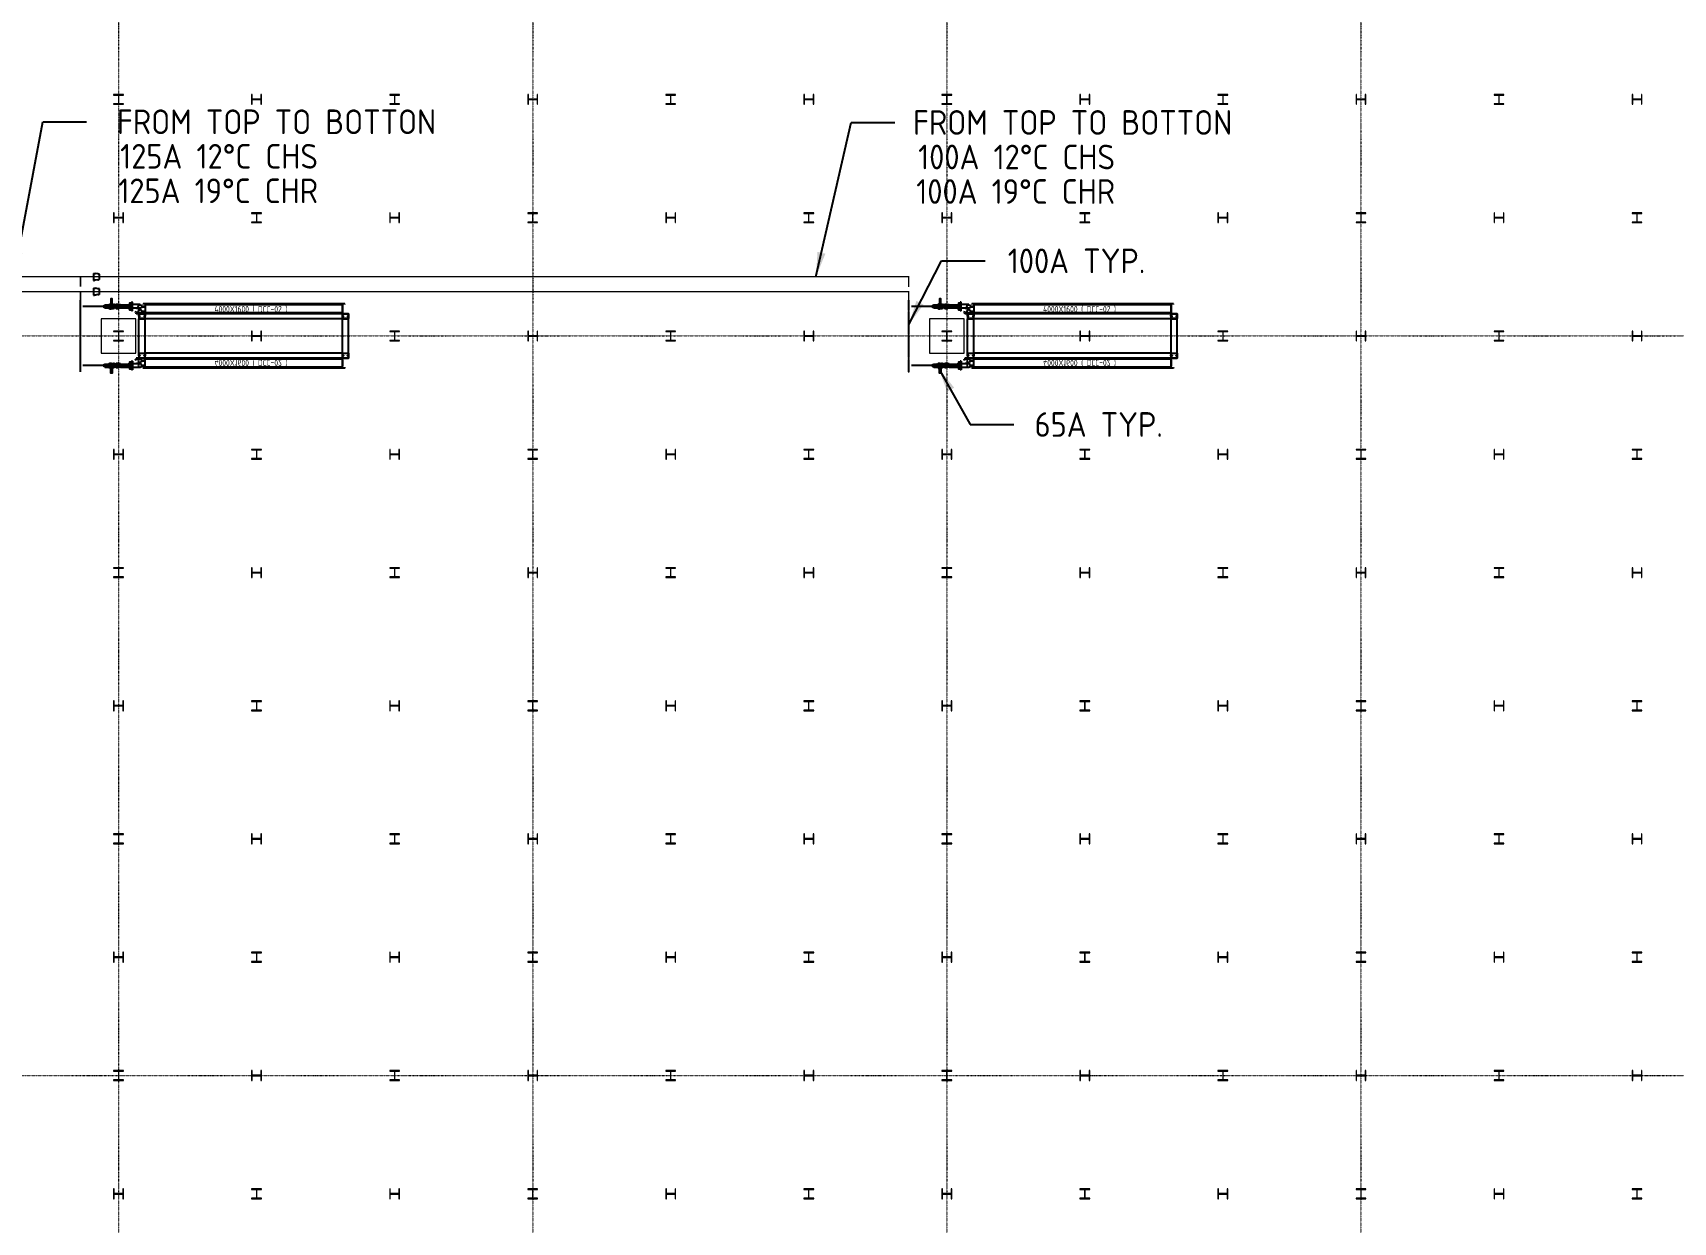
# Model space of a CAD drawing. Extents: x -32000 to 363140, y -29000 to 144266.
# Drawn here: x 66661 to 99933, y 42024 to 66150 of the extents above; entities that cross this region are included whole.
import ezdxf
from ezdxf.enums import TextEntityAlignment as Align

# ---------------------------------------------------------------- set-up
doc = ezdxf.new("R2010")
doc.units = 0
doc.header["$LTSCALE"] = 10
doc.linetypes.add('H12PL25$0$JJP_三點線', pattern=[0.9, 0.3, -0.15, 0, -0.15, 0, -0.15, 0, -0.15])
doc.linetypes.add('XFM1P20-200k$0$CENTER', pattern=[2, 1.25, -0.25, 0.25, -0.25])
for name, color, linetype in [('H12PL25$0$S-COL', 252, 'Continuous'), ('H12PL25$0$S-GRID', 252, 'Continuous'), ('XFM1P20-200k$0$$0$M-PIPE-TEXT', 3, 'Continuous'), ('XFM1P20-200k$0$$0$M-PIPE-TEXT-ARROR', 91, 'Continuous'), ('XFM1P20-200k$0$M-PIPE-CHWR20', 110, 'Continuous'), ('XFM1P20-200k$0$M-PIPE-CHWR20_CL', 111, 'XFM1P20-200k$0$CENTER'), ('XFM1P20-200k$0$M-PIPE-CHWS12', 130, 'Continuous'), ('XFM1Q20-200k$0$12P7-M-SUP-DCC-L1', 7, 'Continuous'), ('XFM1Q20-200k$0$C-CDCC', 22, 'Continuous')]:
    doc.layers.add(name, color=color, linetype=linetype)
doc.styles.add('XFM1P20-200k$0$$0$aa-txt', font='isocp.shx', dxfattribs={"bigfont": 'chineset.shx'})
doc.styles.add('XFM1Q20-200k$0$aa-txt', font='isocp.shx', dxfattribs={"bigfont": 'chineset.shx'})
doc.dimstyles.new('XFM1P20-200k$0$$0$adim-200', dxfattribs={"dimscale": 200, "dimtxt": 0.3, "dimasz": 2.5, "dimexe": 0.1, "dimexo": 0.5, "dimgap": 0.15, "dimtad": 0, "dimdec": 4, "dimzin": 3, "dimdsep": 46, "dimtxsty": 'XFM1P20-200k$0$$0$aa-txt', "dimcen": 2.5, "dimclrd": 256, "dimclre": 256, "dimclrt": 256, "dimadec": 0, "dimazin": 0, "dimtfac": 1, "dimtdec": 4, "dimtmove": 0, "dimatfit": 3, "dimfxl": 1, "dimtolj": 1, "dimtzin": 0, "dimarcsym": 0})

# ---------------------------------------------------------------- blocks, each defined once
blk = doc.blocks.new('H12PL25')
at = {"layer": 'H12PL25$0$S-COL', "lineweight": 0, "flags": 128}
for points in [[(68500, 64700), (68500, 64712), (68417, 64712, -0.41421356), (68404, 64725), (68404, 64875, -0.41421356), (68417, 64888), (68500, 64888), (68500, 64900), (68300, 64900), (68300, 64888), (68383, 64888, -0.41421356), (68396, 64875), (68396, 64725, -0.41421356), (68383, 64712), (68300, 64712), (68300, 64700)], [(71300, 64900), (71288, 64900), (71288, 64817, -0.41421356), (71275, 64804), (71125, 64804, -0.41421356), (71112, 64817), (71112, 64900), (71100, 64900), (71100, 64700), (71112, 64700), (71112, 64783, -0.41421356), (71125, 64796), (71275, 64796, -0.41421356), (71288, 64783), (71288, 64700), (71300, 64700)], [(74100, 64700), (74100, 64712), (74017, 64712, -0.41421356), (74004, 64725), (74004, 64875, -0.41421356), (74017, 64888), (74100, 64888), (74100, 64900), (73900, 64900), (73900, 64888), (73983, 64888, -0.41421356), (73996, 64875), (73996, 64725, -0.41421356), (73983, 64712), (73900, 64712), (73900, 64700)], [(76900, 64900), (76888, 64900), (76888, 64817, -0.41421356), (76875, 64804), (76725, 64804, -0.41421356), (76712, 64817), (76712, 64900), (76700, 64900), (76700, 64700), (76712, 64700), (76712, 64783, -0.41421356), (76725, 64796), (76875, 64796, -0.41421356), (76888, 64783), (76888, 64700), (76900, 64700)], [(79700, 64700), (79700, 64712), (79617, 64712, -0.41421356), (79604, 64725), (79604, 64875, -0.41421356), (79617, 64888), (79700, 64888), (79700, 64900), (79500, 64900), (79500, 64888), (79583, 64888, -0.41421356), (79596, 64875), (79596, 64725, -0.41421356), (79583, 64712), (79500, 64712), (79500, 64700)], [(82500, 64900), (82488, 64900), (82488, 64817, -0.41421356), (82475, 64804), (82325, 64804, -0.41421356), (82312, 64817), (82312, 64900), (82300, 64900), (82300, 64700), (82312, 64700), (82312, 64783, -0.41421356), (82325, 64796), (82475, 64796, -0.41421356), (82488, 64783), (82488, 64700), (82500, 64700)], [(85300, 64700), (85300, 64712), (85217, 64712, -0.41421356), (85204, 64725), (85204, 64875, -0.41421356), (85217, 64888), (85300, 64888), (85300, 64900), (85100, 64900), (85100, 64888), (85183, 64888, -0.41421356), (85196, 64875), (85196, 64725, -0.41421356), (85183, 64712), (85100, 64712), (85100, 64700)], [(88100, 64900), (88088, 64900), (88088, 64817, -0.41421356), (88075, 64804), (87925, 64804, -0.41421356), (87912, 64817), (87912, 64900), (87900, 64900), (87900, 64700), (87912, 64700), (87912, 64783, -0.41421356), (87925, 64796), (88075, 64796, -0.41421356), (88088, 64783), (88088, 64700), (88100, 64700)], [(90900, 64700), (90900, 64712), (90817, 64712, -0.41421356), (90804, 64725), (90804, 64875, -0.41421356), (90817, 64888), (90900, 64888), (90900, 64900), (90700, 64900), (90700, 64888), (90783, 64888, -0.41421356), (90796, 64875), (90796, 64725, -0.41421356), (90783, 64712), (90700, 64712), (90700, 64700)], [(93700, 64900), (93688, 64900), (93688, 64817, -0.41421356), (93675, 64804), (93525, 64804, -0.41421356), (93512, 64817), (93512, 64900), (93500, 64900), (93500, 64700), (93512, 64700), (93512, 64783, -0.41421356), (93525, 64796), (93675, 64796, -0.41421356), (93688, 64783), (93688, 64700), (93700, 64700)], [(96500, 64700), (96500, 64712), (96417, 64712, -0.41421356), (96404, 64725), (96404, 64875, -0.41421356), (96417, 64888), (96500, 64888), (96500, 64900), (96300, 64900), (96300, 64888), (96383, 64888, -0.41421356), (96396, 64875), (96396, 64725, -0.41421356), (96383, 64712), (96300, 64712), (96300, 64700)], [(99300, 64900), (99288, 64900), (99288, 64817, -0.41421356), (99275, 64804), (99125, 64804, -0.41421356), (99112, 64817), (99112, 64900), (99100, 64900), (99100, 64700), (99112, 64700), (99112, 64783, -0.41421356), (99125, 64796), (99275, 64796, -0.41421356), (99288, 64783), (99288, 64700), (99300, 64700)], [(68500, 62500), (68488, 62500), (68488, 62417, -0.41421356), (68475, 62404), (68325, 62404, -0.41421356), (68312, 62417), (68312, 62500), (68300, 62500), (68300, 62300), (68312, 62300), (68312, 62383, -0.41421356), (68325, 62396), (68475, 62396, -0.41421356), (68488, 62383), (68488, 62300), (68500, 62300)], [(71300, 62300), (71300, 62312), (71217, 62312, -0.41421356), (71204, 62325), (71204, 62475, -0.41421356), (71217, 62488), (71300, 62488), (71300, 62500), (71100, 62500), (71100, 62488), (71183, 62488, -0.41421356), (71196, 62475), (71196, 62325, -0.41421356), (71183, 62312), (71100, 62312), (71100, 62300)], [(74100, 62500), (74088, 62500), (74088, 62417, -0.41421356), (74075, 62404), (73925, 62404, -0.41421356), (73912, 62417), (73912, 62500), (73900, 62500), (73900, 62300), (73912, 62300), (73912, 62383, -0.41421356), (73925, 62396), (74075, 62396, -0.41421356), (74088, 62383), (74088, 62300), (74100, 62300)], [(76900, 62300), (76900, 62312), (76817, 62312, -0.41421356), (76804, 62325), (76804, 62475, -0.41421356), (76817, 62488), (76900, 62488), (76900, 62500), (76700, 62500), (76700, 62488), (76783, 62488, -0.41421356), (76796, 62475), (76796, 62325, -0.41421356), (76783, 62312), (76700, 62312), (76700, 62300)], [(79700, 62500), (79688, 62500), (79688, 62417, -0.41421356), (79675, 62404), (79525, 62404, -0.41421356), (79512, 62417), (79512, 62500), (79500, 62500), (79500, 62300), (79512, 62300), (79512, 62383, -0.41421356), (79525, 62396), (79675, 62396, -0.41421356), (79688, 62383), (79688, 62300), (79700, 62300)], [(82500, 62300), (82500, 62312), (82417, 62312, -0.41421356), (82404, 62325), (82404, 62475, -0.41421356), (82417, 62488), (82500, 62488), (82500, 62500), (82300, 62500), (82300, 62488), (82383, 62488, -0.41421356), (82396, 62475), (82396, 62325, -0.41421356), (82383, 62312), (82300, 62312), (82300, 62300)], [(85300, 62500), (85288, 62500), (85288, 62417, -0.41421356), (85275, 62404), (85125, 62404, -0.41421356), (85112, 62417), (85112, 62500), (85100, 62500), (85100, 62300), (85112, 62300), (85112, 62383, -0.41421356), (85125, 62396), (85275, 62396, -0.41421356), (85288, 62383), (85288, 62300), (85300, 62300)], [(88100, 62300), (88100, 62312), (88017, 62312, -0.41421356), (88004, 62325), (88004, 62475, -0.41421356), (88017, 62488), (88100, 62488), (88100, 62500), (87900, 62500), (87900, 62488), (87983, 62488, -0.41421356), (87996, 62475), (87996, 62325, -0.41421356), (87983, 62312), (87900, 62312), (87900, 62300)], [(90900, 62500), (90888, 62500), (90888, 62417, -0.41421356), (90875, 62404), (90725, 62404, -0.41421356), (90712, 62417), (90712, 62500), (90700, 62500), (90700, 62300), (90712, 62300), (90712, 62383, -0.41421356), (90725, 62396), (90875, 62396, -0.41421356), (90888, 62383), (90888, 62300), (90900, 62300)], [(93700, 62300), (93700, 62312), (93617, 62312, -0.41421356), (93604, 62325), (93604, 62475, -0.41421356), (93617, 62488), (93700, 62488), (93700, 62500), (93500, 62500), (93500, 62488), (93583, 62488, -0.41421356), (93596, 62475), (93596, 62325, -0.41421356), (93583, 62312), (93500, 62312), (93500, 62300)], [(96500, 62500), (96488, 62500), (96488, 62417, -0.41421356), (96475, 62404), (96325, 62404, -0.41421356), (96312, 62417), (96312, 62500), (96300, 62500), (96300, 62300), (96312, 62300), (96312, 62383, -0.41421356), (96325, 62396), (96475, 62396, -0.41421356), (96488, 62383), (96488, 62300), (96500, 62300)], [(99300, 62300), (99300, 62312), (99217, 62312, -0.41421356), (99204, 62325), (99204, 62475, -0.41421356), (99217, 62488), (99300, 62488), (99300, 62500), (99100, 62500), (99100, 62488), (99183, 62488, -0.41421356), (99196, 62475), (99196, 62325, -0.41421356), (99183, 62312), (99100, 62312), (99100, 62300)], [(68500, 59900), (68500, 59912), (68417, 59912, -0.41421356), (68404, 59925), (68404, 60075, -0.41421356), (68417, 60088), (68500, 60088), (68500, 60100), (68300, 60100), (68300, 60088), (68383, 60088, -0.41421356), (68396, 60075), (68396, 59925, -0.41421356), (68383, 59912), (68300, 59912), (68300, 59900)], [(71300, 60100), (71288, 60100), (71288, 60017, -0.41421356), (71275, 60004), (71125, 60004, -0.41421356), (71112, 60017), (71112, 60100), (71100, 60100), (71100, 59900), (71112, 59900), (71112, 59983, -0.41421356), (71125, 59996), (71275, 59996, -0.41421356), (71288, 59983), (71288, 59900), (71300, 59900)], [(74100, 59900), (74100, 59912), (74017, 59912, -0.41421356), (74004, 59925), (74004, 60075, -0.41421356), (74017, 60088), (74100, 60088), (74100, 60100), (73900, 60100), (73900, 60088), (73983, 60088, -0.41421356), (73996, 60075), (73996, 59925, -0.41421356), (73983, 59912), (73900, 59912), (73900, 59900)], [(76900, 60100), (76888, 60100), (76888, 60017, -0.41421356), (76875, 60004), (76725, 60004, -0.41421356), (76712, 60017), (76712, 60100), (76700, 60100), (76700, 59900), (76712, 59900), (76712, 59983, -0.41421356), (76725, 59996), (76875, 59996, -0.41421356), (76888, 59983), (76888, 59900), (76900, 59900)], [(79700, 59900), (79700, 59912), (79617, 59912, -0.41421356), (79604, 59925), (79604, 60075, -0.41421356), (79617, 60088), (79700, 60088), (79700, 60100), (79500, 60100), (79500, 60088), (79583, 60088, -0.41421356), (79596, 60075), (79596, 59925, -0.41421356), (79583, 59912), (79500, 59912), (79500, 59900)], [(82500, 60100), (82488, 60100), (82488, 60017, -0.41421356), (82475, 60004), (82325, 60004, -0.41421356), (82312, 60017), (82312, 60100), (82300, 60100), (82300, 59900), (82312, 59900), (82312, 59983, -0.41421356), (82325, 59996), (82475, 59996, -0.41421356), (82488, 59983), (82488, 59900), (82500, 59900)], [(85300, 59900), (85300, 59912), (85217, 59912, -0.41421356), (85204, 59925), (85204, 60075, -0.41421356), (85217, 60088), (85300, 60088), (85300, 60100), (85100, 60100), (85100, 60088), (85183, 60088, -0.41421356), (85196, 60075), (85196, 59925, -0.41421356), (85183, 59912), (85100, 59912), (85100, 59900)], [(88100, 60100), (88088, 60100), (88088, 60017, -0.41421356), (88075, 60004), (87925, 60004, -0.41421356), (87912, 60017), (87912, 60100), (87900, 60100), (87900, 59900), (87912, 59900), (87912, 59983, -0.41421356), (87925, 59996), (88075, 59996, -0.41421356), (88088, 59983), (88088, 59900), (88100, 59900)], [(90900, 59900), (90900, 59912), (90817, 59912, -0.41421356), (90804, 59925), (90804, 60075, -0.41421356), (90817, 60088), (90900, 60088), (90900, 60100), (90700, 60100), (90700, 60088), (90783, 60088, -0.41421356), (90796, 60075), (90796, 59925, -0.41421356), (90783, 59912), (90700, 59912), (90700, 59900)], [(93700, 60100), (93688, 60100), (93688, 60017, -0.41421356), (93675, 60004), (93525, 60004, -0.41421356), (93512, 60017), (93512, 60100), (93500, 60100), (93500, 59900), (93512, 59900), (93512, 59983, -0.41421356), (93525, 59996), (93675, 59996, -0.41421356), (93688, 59983), (93688, 59900), (93700, 59900)], [(96500, 59900), (96500, 59912), (96417, 59912, -0.41421356), (96404, 59925), (96404, 60075, -0.41421356), (96417, 60088), (96500, 60088), (96500, 60100), (96300, 60100), (96300, 60088), (96383, 60088, -0.41421356), (96396, 60075), (96396, 59925, -0.41421356), (96383, 59912), (96300, 59912), (96300, 59900)], [(99300, 60100), (99288, 60100), (99288, 60017, -0.41421356), (99275, 60004), (99125, 60004, -0.41421356), (99112, 60017), (99112, 60100), (99100, 60100), (99100, 59900), (99112, 59900), (99112, 59983, -0.41421356), (99125, 59996), (99275, 59996, -0.41421356), (99288, 59983), (99288, 59900), (99300, 59900)], [(68500, 57700), (68488, 57700), (68488, 57617, -0.41421356), (68475, 57604), (68325, 57604, -0.41421356), (68312, 57617), (68312, 57700), (68300, 57700), (68300, 57500), (68312, 57500), (68312, 57583, -0.41421356), (68325, 57596), (68475, 57596, -0.41421356), (68488, 57583), (68488, 57500), (68500, 57500)], [(71300, 57500), (71300, 57512), (71217, 57512, -0.41421356), (71204, 57525), (71204, 57675, -0.41421356), (71217, 57688), (71300, 57688), (71300, 57700), (71100, 57700), (71100, 57688), (71183, 57688, -0.41421356), (71196, 57675), (71196, 57525, -0.41421356), (71183, 57512), (71100, 57512), (71100, 57500)], [(74100, 57700), (74088, 57700), (74088, 57617, -0.41421356), (74075, 57604), (73925, 57604, -0.41421356), (73912, 57617), (73912, 57700), (73900, 57700), (73900, 57500), (73912, 57500), (73912, 57583, -0.41421356), (73925, 57596), (74075, 57596, -0.41421356), (74088, 57583), (74088, 57500), (74100, 57500)], [(76900, 57500), (76900, 57512), (76817, 57512, -0.41421356), (76804, 57525), (76804, 57675, -0.41421356), (76817, 57688), (76900, 57688), (76900, 57700), (76700, 57700), (76700, 57688), (76783, 57688, -0.41421356), (76796, 57675), (76796, 57525, -0.41421356), (76783, 57512), (76700, 57512), (76700, 57500)], [(79700, 57700), (79688, 57700), (79688, 57617, -0.41421356), (79675, 57604), (79525, 57604, -0.41421356), (79512, 57617), (79512, 57700), (79500, 57700), (79500, 57500), (79512, 57500), (79512, 57583, -0.41421356), (79525, 57596), (79675, 57596, -0.41421356), (79688, 57583), (79688, 57500), (79700, 57500)], [(82500, 57500), (82500, 57512), (82417, 57512, -0.41421356), (82404, 57525), (82404, 57675, -0.41421356), (82417, 57688), (82500, 57688), (82500, 57700), (82300, 57700), (82300, 57688), (82383, 57688, -0.41421356), (82396, 57675), (82396, 57525, -0.41421356), (82383, 57512), (82300, 57512), (82300, 57500)], [(85300, 57700), (85288, 57700), (85288, 57617, -0.41421356), (85275, 57604), (85125, 57604, -0.41421356), (85112, 57617), (85112, 57700), (85100, 57700), (85100, 57500), (85112, 57500), (85112, 57583, -0.41421356), (85125, 57596), (85275, 57596, -0.41421356), (85288, 57583), (85288, 57500), (85300, 57500)], [(88100, 57500), (88100, 57512), (88017, 57512, -0.41421356), (88004, 57525), (88004, 57675, -0.41421356), (88017, 57688), (88100, 57688), (88100, 57700), (87900, 57700), (87900, 57688), (87983, 57688, -0.41421356), (87996, 57675), (87996, 57525, -0.41421356), (87983, 57512), (87900, 57512), (87900, 57500)], [(90900, 57700), (90888, 57700), (90888, 57617, -0.41421356), (90875, 57604), (90725, 57604, -0.41421356), (90712, 57617), (90712, 57700), (90700, 57700), (90700, 57500), (90712, 57500), (90712, 57583, -0.41421356), (90725, 57596), (90875, 57596, -0.41421356), (90888, 57583), (90888, 57500), (90900, 57500)], [(93700, 57500), (93700, 57512), (93617, 57512, -0.41421356), (93604, 57525), (93604, 57675, -0.41421356), (93617, 57688), (93700, 57688), (93700, 57700), (93500, 57700), (93500, 57688), (93583, 57688, -0.41421356), (93596, 57675), (93596, 57525, -0.41421356), (93583, 57512), (93500, 57512), (93500, 57500)], [(96500, 57700), (96488, 57700), (96488, 57617, -0.41421356), (96475, 57604), (96325, 57604, -0.41421356), (96312, 57617), (96312, 57700), (96300, 57700), (96300, 57500), (96312, 57500), (96312, 57583, -0.41421356), (96325, 57596), (96475, 57596, -0.41421356), (96488, 57583), (96488, 57500), (96500, 57500)], [(99300, 57500), (99300, 57512), (99217, 57512, -0.41421356), (99204, 57525), (99204, 57675, -0.41421356), (99217, 57688), (99300, 57688), (99300, 57700), (99100, 57700), (99100, 57688), (99183, 57688, -0.41421356), (99196, 57675), (99196, 57525, -0.41421356), (99183, 57512), (99100, 57512), (99100, 57500)], [(68500, 55100), (68500, 55112), (68417, 55112, -0.41421356), (68404, 55125), (68404, 55275, -0.41421356), (68417, 55288), (68500, 55288), (68500, 55300), (68300, 55300), (68300, 55288), (68383, 55288, -0.41421356), (68396, 55275), (68396, 55125, -0.41421356), (68383, 55112), (68300, 55112), (68300, 55100)], [(71300, 55300), (71288, 55300), (71288, 55217, -0.41421356), (71275, 55204), (71125, 55204, -0.41421356), (71112, 55217), (71112, 55300), (71100, 55300), (71100, 55100), (71112, 55100), (71112, 55183, -0.41421356), (71125, 55196), (71275, 55196, -0.41421356), (71288, 55183), (71288, 55100), (71300, 55100)], [(74100, 55100), (74100, 55112), (74017, 55112, -0.41421356), (74004, 55125), (74004, 55275, -0.41421356), (74017, 55288), (74100, 55288), (74100, 55300), (73900, 55300), (73900, 55288), (73983, 55288, -0.41421356), (73996, 55275), (73996, 55125, -0.41421356), (73983, 55112), (73900, 55112), (73900, 55100)], [(76900, 55300), (76888, 55300), (76888, 55217, -0.41421356), (76875, 55204), (76725, 55204, -0.41421356), (76712, 55217), (76712, 55300), (76700, 55300), (76700, 55100), (76712, 55100), (76712, 55183, -0.41421356), (76725, 55196), (76875, 55196, -0.41421356), (76888, 55183), (76888, 55100), (76900, 55100)], [(79700, 55100), (79700, 55112), (79617, 55112, -0.41421356), (79604, 55125), (79604, 55275, -0.41421356), (79617, 55288), (79700, 55288), (79700, 55300), (79500, 55300), (79500, 55288), (79583, 55288, -0.41421356), (79596, 55275), (79596, 55125, -0.41421356), (79583, 55112), (79500, 55112), (79500, 55100)], [(82500, 55300), (82488, 55300), (82488, 55217, -0.41421356), (82475, 55204), (82325, 55204, -0.41421356), (82312, 55217), (82312, 55300), (82300, 55300), (82300, 55100), (82312, 55100), (82312, 55183, -0.41421356), (82325, 55196), (82475, 55196, -0.41421356), (82488, 55183), (82488, 55100), (82500, 55100)], [(85300, 55100), (85300, 55112), (85217, 55112, -0.41421356), (85204, 55125), (85204, 55275, -0.41421356), (85217, 55288), (85300, 55288), (85300, 55300), (85100, 55300), (85100, 55288), (85183, 55288, -0.41421356), (85196, 55275), (85196, 55125, -0.41421356), (85183, 55112), (85100, 55112), (85100, 55100)], [(88100, 55300), (88088, 55300), (88088, 55217, -0.41421356), (88075, 55204), (87925, 55204, -0.41421356), (87912, 55217), (87912, 55300), (87900, 55300), (87900, 55100), (87912, 55100), (87912, 55183, -0.41421356), (87925, 55196), (88075, 55196, -0.41421356), (88088, 55183), (88088, 55100), (88100, 55100)], [(90900, 55100), (90900, 55112), (90817, 55112, -0.41421356), (90804, 55125), (90804, 55275, -0.41421356), (90817, 55288), (90900, 55288), (90900, 55300), (90700, 55300), (90700, 55288), (90783, 55288, -0.41421356), (90796, 55275), (90796, 55125, -0.41421356), (90783, 55112), (90700, 55112), (90700, 55100)], [(93700, 55300), (93688, 55300), (93688, 55217, -0.41421356), (93675, 55204), (93525, 55204, -0.41421356), (93512, 55217), (93512, 55300), (93500, 55300), (93500, 55100), (93512, 55100), (93512, 55183, -0.41421356), (93525, 55196), (93675, 55196, -0.41421356), (93688, 55183), (93688, 55100), (93700, 55100)], [(96500, 55100), (96500, 55112), (96417, 55112, -0.41421356), (96404, 55125), (96404, 55275, -0.41421356), (96417, 55288), (96500, 55288), (96500, 55300), (96300, 55300), (96300, 55288), (96383, 55288, -0.41421356), (96396, 55275), (96396, 55125, -0.41421356), (96383, 55112), (96300, 55112), (96300, 55100)], [(99300, 55300), (99288, 55300), (99288, 55217, -0.41421356), (99275, 55204), (99125, 55204, -0.41421356), (99112, 55217), (99112, 55300), (99100, 55300), (99100, 55100), (99112, 55100), (99112, 55183, -0.41421356), (99125, 55196), (99275, 55196, -0.41421356), (99288, 55183), (99288, 55100), (99300, 55100)], [(68500, 52600), (68488, 52600), (68488, 52517, -0.41421356), (68475, 52504), (68325, 52504, -0.41421356), (68312, 52517), (68312, 52600), (68300, 52600), (68300, 52400), (68312, 52400), (68312, 52483, -0.41421356), (68325, 52496), (68475, 52496, -0.41421356), (68488, 52483), (68488, 52400), (68500, 52400)], [(71300, 52400), (71300, 52412), (71217, 52412, -0.41421356), (71204, 52425), (71204, 52575, -0.41421356), (71217, 52588), (71300, 52588), (71300, 52600), (71100, 52600), (71100, 52588), (71183, 52588, -0.41421356), (71196, 52575), (71196, 52425, -0.41421356), (71183, 52412), (71100, 52412), (71100, 52400)], [(74100, 52600), (74088, 52600), (74088, 52517, -0.41421356), (74075, 52504), (73925, 52504, -0.41421356), (73912, 52517), (73912, 52600), (73900, 52600), (73900, 52400), (73912, 52400), (73912, 52483, -0.41421356), (73925, 52496), (74075, 52496, -0.41421356), (74088, 52483), (74088, 52400), (74100, 52400)], [(76900, 52400), (76900, 52412), (76817, 52412, -0.41421356), (76804, 52425), (76804, 52575, -0.41421356), (76817, 52588), (76900, 52588), (76900, 52600), (76700, 52600), (76700, 52588), (76783, 52588, -0.41421356), (76796, 52575), (76796, 52425, -0.41421356), (76783, 52412), (76700, 52412), (76700, 52400)], [(79700, 52600), (79688, 52600), (79688, 52517, -0.41421356), (79675, 52504), (79525, 52504, -0.41421356), (79512, 52517), (79512, 52600), (79500, 52600), (79500, 52400), (79512, 52400), (79512, 52483, -0.41421356), (79525, 52496), (79675, 52496, -0.41421356), (79688, 52483), (79688, 52400), (79700, 52400)], [(82500, 52400), (82500, 52412), (82417, 52412, -0.41421356), (82404, 52425), (82404, 52575, -0.41421356), (82417, 52588), (82500, 52588), (82500, 52600), (82300, 52600), (82300, 52588), (82383, 52588, -0.41421356), (82396, 52575), (82396, 52425, -0.41421356), (82383, 52412), (82300, 52412), (82300, 52400)], [(85300, 52600), (85288, 52600), (85288, 52517, -0.41421356), (85275, 52504), (85125, 52504, -0.41421356), (85112, 52517), (85112, 52600), (85100, 52600), (85100, 52400), (85112, 52400), (85112, 52483, -0.41421356), (85125, 52496), (85275, 52496, -0.41421356), (85288, 52483), (85288, 52400), (85300, 52400)], [(88100, 52400), (88100, 52412), (88017, 52412, -0.41421356), (88004, 52425), (88004, 52575, -0.41421356), (88017, 52588), (88100, 52588), (88100, 52600), (87900, 52600), (87900, 52588), (87983, 52588, -0.41421356), (87996, 52575), (87996, 52425, -0.41421356), (87983, 52412), (87900, 52412), (87900, 52400)], [(90900, 52600), (90888, 52600), (90888, 52517, -0.41421356), (90875, 52504), (90725, 52504, -0.41421356), (90712, 52517), (90712, 52600), (90700, 52600), (90700, 52400), (90712, 52400), (90712, 52483, -0.41421356), (90725, 52496), (90875, 52496, -0.41421356), (90888, 52483), (90888, 52400), (90900, 52400)], [(93700, 52400), (93700, 52412), (93617, 52412, -0.41421356), (93604, 52425), (93604, 52575, -0.41421356), (93617, 52588), (93700, 52588), (93700, 52600), (93500, 52600), (93500, 52588), (93583, 52588, -0.41421356), (93596, 52575), (93596, 52425, -0.41421356), (93583, 52412), (93500, 52412), (93500, 52400)], [(96500, 52600), (96488, 52600), (96488, 52517, -0.41421356), (96475, 52504), (96325, 52504, -0.41421356), (96312, 52517), (96312, 52600), (96300, 52600), (96300, 52400), (96312, 52400), (96312, 52483, -0.41421356), (96325, 52496), (96475, 52496, -0.41421356), (96488, 52483), (96488, 52400), (96500, 52400)], [(99300, 52400), (99300, 52412), (99217, 52412, -0.41421356), (99204, 52425), (99204, 52575, -0.41421356), (99217, 52588), (99300, 52588), (99300, 52600), (99100, 52600), (99100, 52588), (99183, 52588, -0.41421356), (99196, 52575), (99196, 52425, -0.41421356), (99183, 52412), (99100, 52412), (99100, 52400)], [(68500, 49700), (68500, 49712), (68417, 49712, -0.41421356), (68404, 49725), (68404, 49875, -0.41421356), (68417, 49888), (68500, 49888), (68500, 49900), (68300, 49900), (68300, 49888), (68383, 49888, -0.41421356), (68396, 49875), (68396, 49725, -0.41421356), (68383, 49712), (68300, 49712), (68300, 49700)], [(71300, 49900), (71288, 49900), (71288, 49817, -0.41421356), (71275, 49804), (71125, 49804, -0.41421356), (71112, 49817), (71112, 49900), (71100, 49900), (71100, 49700), (71112, 49700), (71112, 49783, -0.41421356), (71125, 49796), (71275, 49796, -0.41421356), (71288, 49783), (71288, 49700), (71300, 49700)], [(74100, 49700), (74100, 49712), (74017, 49712, -0.41421356), (74004, 49725), (74004, 49875, -0.41421356), (74017, 49888), (74100, 49888), (74100, 49900), (73900, 49900), (73900, 49888), (73983, 49888, -0.41421356), (73996, 49875), (73996, 49725, -0.41421356), (73983, 49712), (73900, 49712), (73900, 49700)], [(76900, 49900), (76888, 49900), (76888, 49817, -0.41421356), (76875, 49804), (76725, 49804, -0.41421356), (76712, 49817), (76712, 49900), (76700, 49900), (76700, 49700), (76712, 49700), (76712, 49783, -0.41421356), (76725, 49796), (76875, 49796, -0.41421356), (76888, 49783), (76888, 49700), (76900, 49700)], [(79700, 49700), (79700, 49712), (79617, 49712, -0.41421356), (79604, 49725), (79604, 49875, -0.41421356), (79617, 49888), (79700, 49888), (79700, 49900), (79500, 49900), (79500, 49888), (79583, 49888, -0.41421356), (79596, 49875), (79596, 49725, -0.41421356), (79583, 49712), (79500, 49712), (79500, 49700)], [(82500, 49900), (82488, 49900), (82488, 49817, -0.41421356), (82475, 49804), (82325, 49804, -0.41421356), (82312, 49817), (82312, 49900), (82300, 49900), (82300, 49700), (82312, 49700), (82312, 49783, -0.41421356), (82325, 49796), (82475, 49796, -0.41421356), (82488, 49783), (82488, 49700), (82500, 49700)], [(85300, 49700), (85300, 49712), (85217, 49712, -0.41421356), (85204, 49725), (85204, 49875, -0.41421356), (85217, 49888), (85300, 49888), (85300, 49900), (85100, 49900), (85100, 49888), (85183, 49888, -0.41421356), (85196, 49875), (85196, 49725, -0.41421356), (85183, 49712), (85100, 49712), (85100, 49700)], [(88100, 49900), (88088, 49900), (88088, 49817, -0.41421356), (88075, 49804), (87925, 49804, -0.41421356), (87912, 49817), (87912, 49900), (87900, 49900), (87900, 49700), (87912, 49700), (87912, 49783, -0.41421356), (87925, 49796), (88075, 49796, -0.41421356), (88088, 49783), (88088, 49700), (88100, 49700)], [(90900, 49700), (90900, 49712), (90817, 49712, -0.41421356), (90804, 49725), (90804, 49875, -0.41421356), (90817, 49888), (90900, 49888), (90900, 49900), (90700, 49900), (90700, 49888), (90783, 49888, -0.41421356), (90796, 49875), (90796, 49725, -0.41421356), (90783, 49712), (90700, 49712), (90700, 49700)], [(93700, 49900), (93688, 49900), (93688, 49817, -0.41421356), (93675, 49804), (93525, 49804, -0.41421356), (93512, 49817), (93512, 49900), (93500, 49900), (93500, 49700), (93512, 49700), (93512, 49783, -0.41421356), (93525, 49796), (93675, 49796, -0.41421356), (93688, 49783), (93688, 49700), (93700, 49700)], [(96500, 49700), (96500, 49712), (96417, 49712, -0.41421356), (96404, 49725), (96404, 49875, -0.41421356), (96417, 49888), (96500, 49888), (96500, 49900), (96300, 49900), (96300, 49888), (96383, 49888, -0.41421356), (96396, 49875), (96396, 49725, -0.41421356), (96383, 49712), (96300, 49712), (96300, 49700)], [(99300, 49900), (99288, 49900), (99288, 49817, -0.41421356), (99275, 49804), (99125, 49804, -0.41421356), (99112, 49817), (99112, 49900), (99100, 49900), (99100, 49700), (99112, 49700), (99112, 49783, -0.41421356), (99125, 49796), (99275, 49796, -0.41421356), (99288, 49783), (99288, 49700), (99300, 49700)], [(68500, 47500), (68488, 47500), (68488, 47417, -0.41421356), (68475, 47404), (68325, 47404, -0.41421356), (68312, 47417), (68312, 47500), (68300, 47500), (68300, 47300), (68312, 47300), (68312, 47383, -0.41421356), (68325, 47396), (68475, 47396, -0.41421356), (68488, 47383), (68488, 47300), (68500, 47300)], [(71300, 47300), (71300, 47312), (71217, 47312, -0.41421356), (71204, 47325), (71204, 47475, -0.41421356), (71217, 47488), (71300, 47488), (71300, 47500), (71100, 47500), (71100, 47488), (71183, 47488, -0.41421356), (71196, 47475), (71196, 47325, -0.41421356), (71183, 47312), (71100, 47312), (71100, 47300)], [(74100, 47500), (74088, 47500), (74088, 47417, -0.41421356), (74075, 47404), (73925, 47404, -0.41421356), (73912, 47417), (73912, 47500), (73900, 47500), (73900, 47300), (73912, 47300), (73912, 47383, -0.41421356), (73925, 47396), (74075, 47396, -0.41421356), (74088, 47383), (74088, 47300), (74100, 47300)], [(76900, 47300), (76900, 47312), (76817, 47312, -0.41421356), (76804, 47325), (76804, 47475, -0.41421356), (76817, 47488), (76900, 47488), (76900, 47500), (76700, 47500), (76700, 47488), (76783, 47488, -0.41421356), (76796, 47475), (76796, 47325, -0.41421356), (76783, 47312), (76700, 47312), (76700, 47300)], [(79700, 47500), (79688, 47500), (79688, 47417, -0.41421356), (79675, 47404), (79525, 47404, -0.41421356), (79512, 47417), (79512, 47500), (79500, 47500), (79500, 47300), (79512, 47300), (79512, 47383, -0.41421356), (79525, 47396), (79675, 47396, -0.41421356), (79688, 47383), (79688, 47300), (79700, 47300)], [(82500, 47300), (82500, 47312), (82417, 47312, -0.41421356), (82404, 47325), (82404, 47475, -0.41421356), (82417, 47488), (82500, 47488), (82500, 47500), (82300, 47500), (82300, 47488), (82383, 47488, -0.41421356), (82396, 47475), (82396, 47325, -0.41421356), (82383, 47312), (82300, 47312), (82300, 47300)], [(85300, 47500), (85288, 47500), (85288, 47417, -0.41421356), (85275, 47404), (85125, 47404, -0.41421356), (85112, 47417), (85112, 47500), (85100, 47500), (85100, 47300), (85112, 47300), (85112, 47383, -0.41421356), (85125, 47396), (85275, 47396, -0.41421356), (85288, 47383), (85288, 47300), (85300, 47300)], [(88100, 47300), (88100, 47312), (88017, 47312, -0.41421356), (88004, 47325), (88004, 47475, -0.41421356), (88017, 47488), (88100, 47488), (88100, 47500), (87900, 47500), (87900, 47488), (87983, 47488, -0.41421356), (87996, 47475), (87996, 47325, -0.41421356), (87983, 47312), (87900, 47312), (87900, 47300)], [(90900, 47500), (90888, 47500), (90888, 47417, -0.41421356), (90875, 47404), (90725, 47404, -0.41421356), (90712, 47417), (90712, 47500), (90700, 47500), (90700, 47300), (90712, 47300), (90712, 47383, -0.41421356), (90725, 47396), (90875, 47396, -0.41421356), (90888, 47383), (90888, 47300), (90900, 47300)], [(93700, 47300), (93700, 47312), (93617, 47312, -0.41421356), (93604, 47325), (93604, 47475, -0.41421356), (93617, 47488), (93700, 47488), (93700, 47500), (93500, 47500), (93500, 47488), (93583, 47488, -0.41421356), (93596, 47475), (93596, 47325, -0.41421356), (93583, 47312), (93500, 47312), (93500, 47300)], [(96500, 47500), (96488, 47500), (96488, 47417, -0.41421356), (96475, 47404), (96325, 47404, -0.41421356), (96312, 47417), (96312, 47500), (96300, 47500), (96300, 47300), (96312, 47300), (96312, 47383, -0.41421356), (96325, 47396), (96475, 47396, -0.41421356), (96488, 47383), (96488, 47300), (96500, 47300)], [(99300, 47300), (99300, 47312), (99217, 47312, -0.41421356), (99204, 47325), (99204, 47475, -0.41421356), (99217, 47488), (99300, 47488), (99300, 47500), (99100, 47500), (99100, 47488), (99183, 47488, -0.41421356), (99196, 47475), (99196, 47325, -0.41421356), (99183, 47312), (99100, 47312), (99100, 47300)], [(68500, 44900), (68500, 44912), (68417, 44912, -0.41421356), (68404, 44925), (68404, 45075, -0.41421356), (68417, 45088), (68500, 45088), (68500, 45100), (68300, 45100), (68300, 45088), (68383, 45088, -0.41421356), (68396, 45075), (68396, 44925, -0.41421356), (68383, 44912), (68300, 44912), (68300, 44900)], [(71300, 45100), (71288, 45100), (71288, 45017, -0.41421356), (71275, 45004), (71125, 45004, -0.41421356), (71112, 45017), (71112, 45100), (71100, 45100), (71100, 44900), (71112, 44900), (71112, 44983, -0.41421356), (71125, 44996), (71275, 44996, -0.41421356), (71288, 44983), (71288, 44900), (71300, 44900)], [(74100, 44900), (74100, 44912), (74017, 44912, -0.41421356), (74004, 44925), (74004, 45075, -0.41421356), (74017, 45088), (74100, 45088), (74100, 45100), (73900, 45100), (73900, 45088), (73983, 45088, -0.41421356), (73996, 45075), (73996, 44925, -0.41421356), (73983, 44912), (73900, 44912), (73900, 44900)], [(76900, 45100), (76888, 45100), (76888, 45017, -0.41421356), (76875, 45004), (76725, 45004, -0.41421356), (76712, 45017), (76712, 45100), (76700, 45100), (76700, 44900), (76712, 44900), (76712, 44983, -0.41421356), (76725, 44996), (76875, 44996, -0.41421356), (76888, 44983), (76888, 44900), (76900, 44900)], [(79700, 44900), (79700, 44912), (79617, 44912, -0.41421356), (79604, 44925), (79604, 45075, -0.41421356), (79617, 45088), (79700, 45088), (79700, 45100), (79500, 45100), (79500, 45088), (79583, 45088, -0.41421356), (79596, 45075), (79596, 44925, -0.41421356), (79583, 44912), (79500, 44912), (79500, 44900)], [(82500, 45100), (82488, 45100), (82488, 45017, -0.41421356), (82475, 45004), (82325, 45004, -0.41421356), (82312, 45017), (82312, 45100), (82300, 45100), (82300, 44900), (82312, 44900), (82312, 44983, -0.41421356), (82325, 44996), (82475, 44996, -0.41421356), (82488, 44983), (82488, 44900), (82500, 44900)], [(85300, 44900), (85300, 44912), (85217, 44912, -0.41421356), (85204, 44925), (85204, 45075, -0.41421356), (85217, 45088), (85300, 45088), (85300, 45100), (85100, 45100), (85100, 45088), (85183, 45088, -0.41421356), (85196, 45075), (85196, 44925, -0.41421356), (85183, 44912), (85100, 44912), (85100, 44900)], [(88100, 45100), (88088, 45100), (88088, 45017, -0.41421356), (88075, 45004), (87925, 45004, -0.41421356), (87912, 45017), (87912, 45100), (87900, 45100), (87900, 44900), (87912, 44900), (87912, 44983, -0.41421356), (87925, 44996), (88075, 44996, -0.41421356), (88088, 44983), (88088, 44900), (88100, 44900)], [(90900, 44900), (90900, 44912), (90817, 44912, -0.41421356), (90804, 44925), (90804, 45075, -0.41421356), (90817, 45088), (90900, 45088), (90900, 45100), (90700, 45100), (90700, 45088), (90783, 45088, -0.41421356), (90796, 45075), (90796, 44925, -0.41421356), (90783, 44912), (90700, 44912), (90700, 44900)], [(93700, 45100), (93688, 45100), (93688, 45017, -0.41421356), (93675, 45004), (93525, 45004, -0.41421356), (93512, 45017), (93512, 45100), (93500, 45100), (93500, 44900), (93512, 44900), (93512, 44983, -0.41421356), (93525, 44996), (93675, 44996, -0.41421356), (93688, 44983), (93688, 44900), (93700, 44900)], [(96500, 44900), (96500, 44912), (96417, 44912, -0.41421356), (96404, 44925), (96404, 45075, -0.41421356), (96417, 45088), (96500, 45088), (96500, 45100), (96300, 45100), (96300, 45088), (96383, 45088, -0.41421356), (96396, 45075), (96396, 44925, -0.41421356), (96383, 44912), (96300, 44912), (96300, 44900)], [(99300, 45100), (99288, 45100), (99288, 45017, -0.41421356), (99275, 45004), (99125, 45004, -0.41421356), (99112, 45017), (99112, 45100), (99100, 45100), (99100, 44900), (99112, 44900), (99112, 44983, -0.41421356), (99125, 44996), (99275, 44996, -0.41421356), (99288, 44983), (99288, 44900), (99300, 44900)], [(68500, 42700), (68488, 42700), (68488, 42617, -0.41421356), (68475, 42604), (68325, 42604, -0.41421356), (68312, 42617), (68312, 42700), (68300, 42700), (68300, 42500), (68312, 42500), (68312, 42583, -0.41421356), (68325, 42596), (68475, 42596, -0.41421356), (68488, 42583), (68488, 42500), (68500, 42500)], [(71300, 42500), (71300, 42512), (71217, 42512, -0.41421356), (71204, 42525), (71204, 42675, -0.41421356), (71217, 42688), (71300, 42688), (71300, 42700), (71100, 42700), (71100, 42688), (71183, 42688, -0.41421356), (71196, 42675), (71196, 42525, -0.41421356), (71183, 42512), (71100, 42512), (71100, 42500)], [(74100, 42700), (74088, 42700), (74088, 42617, -0.41421356), (74075, 42604), (73925, 42604, -0.41421356), (73912, 42617), (73912, 42700), (73900, 42700), (73900, 42500), (73912, 42500), (73912, 42583, -0.41421356), (73925, 42596), (74075, 42596, -0.41421356), (74088, 42583), (74088, 42500), (74100, 42500)], [(76900, 42500), (76900, 42512), (76817, 42512, -0.41421356), (76804, 42525), (76804, 42675, -0.41421356), (76817, 42688), (76900, 42688), (76900, 42700), (76700, 42700), (76700, 42688), (76783, 42688, -0.41421356), (76796, 42675), (76796, 42525, -0.41421356), (76783, 42512), (76700, 42512), (76700, 42500)], [(79700, 42700), (79688, 42700), (79688, 42617, -0.41421356), (79675, 42604), (79525, 42604, -0.41421356), (79512, 42617), (79512, 42700), (79500, 42700), (79500, 42500), (79512, 42500), (79512, 42583, -0.41421356), (79525, 42596), (79675, 42596, -0.41421356), (79688, 42583), (79688, 42500), (79700, 42500)], [(82500, 42500), (82500, 42512), (82417, 42512, -0.41421356), (82404, 42525), (82404, 42675, -0.41421356), (82417, 42688), (82500, 42688), (82500, 42700), (82300, 42700), (82300, 42688), (82383, 42688, -0.41421356), (82396, 42675), (82396, 42525, -0.41421356), (82383, 42512), (82300, 42512), (82300, 42500)], [(85300, 42700), (85288, 42700), (85288, 42617, -0.41421356), (85275, 42604), (85125, 42604, -0.41421356), (85112, 42617), (85112, 42700), (85100, 42700), (85100, 42500), (85112, 42500), (85112, 42583, -0.41421356), (85125, 42596), (85275, 42596, -0.41421356), (85288, 42583), (85288, 42500), (85300, 42500)], [(88100, 42500), (88100, 42512), (88017, 42512, -0.41421356), (88004, 42525), (88004, 42675, -0.41421356), (88017, 42688), (88100, 42688), (88100, 42700), (87900, 42700), (87900, 42688), (87983, 42688, -0.41421356), (87996, 42675), (87996, 42525, -0.41421356), (87983, 42512), (87900, 42512), (87900, 42500)], [(90900, 42700), (90888, 42700), (90888, 42617, -0.41421356), (90875, 42604), (90725, 42604, -0.41421356), (90712, 42617), (90712, 42700), (90700, 42700), (90700, 42500), (90712, 42500), (90712, 42583, -0.41421356), (90725, 42596), (90875, 42596, -0.41421356), (90888, 42583), (90888, 42500), (90900, 42500)], [(93700, 42500), (93700, 42512), (93617, 42512, -0.41421356), (93604, 42525), (93604, 42675, -0.41421356), (93617, 42688), (93700, 42688), (93700, 42700), (93500, 42700), (93500, 42688), (93583, 42688, -0.41421356), (93596, 42675), (93596, 42525, -0.41421356), (93583, 42512), (93500, 42512), (93500, 42500)], [(96500, 42700), (96488, 42700), (96488, 42617, -0.41421356), (96475, 42604), (96325, 42604, -0.41421356), (96312, 42617), (96312, 42700), (96300, 42700), (96300, 42500), (96312, 42500), (96312, 42583, -0.41421356), (96325, 42596), (96475, 42596, -0.41421356), (96488, 42583), (96488, 42500), (96500, 42500)], [(99300, 42500), (99300, 42512), (99217, 42512, -0.41421356), (99204, 42525), (99204, 42675, -0.41421356), (99217, 42688), (99300, 42688), (99300, 42700), (99100, 42700), (99100, 42688), (99183, 42688, -0.41421356), (99196, 42675), (99196, 42525, -0.41421356), (99183, 42512), (99100, 42512), (99100, 42500)]]:
    blk.add_lwpolyline(points, format="xyb", close=True, dxfattribs=at)
for points in [[(68050, 59650), (68750, 59650), (68750, 60350), (68050, 60350)], [(84850, 59650), (85550, 59650), (85550, 60350), (84850, 60350)]]:
    blk.add_lwpolyline(points, close=True, dxfattribs=at)
at = {"layer": 'H12PL25$0$S-GRID', "linetype": 'H12PL25$0$JJP_三點線', "lineweight": 0}
for p, q in [((68400, 128250), (68400, -28000)), ((76800, 128250), (76800, -28000)), ((85200, 128250), (85200, -28000)), ((93600, 128250), (93600, -28000)), ((-29000, 60000), (289600, 60000)), ((-29000, 45000), (289600, 45000))]:
    blk.add_line(p, q, dxfattribs=at)
blk = doc.blocks.new('XFM1Q20-200k$0$A$C858cf4fa')
at = {"layer": 'XFM1Q20-200k$0$C-CDCC'}
for p, q in [((-149, 62), (-149, 237)), ((-131, 237), (-149, 237)), ((-131, 62), (-149, 62)), ((-131, 62), (-131, 237)), ((22, 186), (-131, 186)), ((20, 113), (-131, 113)), ((11, 16), (-87, 42)), ((31, 86), (-68, 113)), ((-55, 0), (-55, 10)), ((4176, 0), (-55, 0)), ((59, 155), (125, 155)), ((59, 143), (125, 143)), ((59, 57), (125, 57)), ((59, 45), (125, 45)), ((85, 200), (85, 190)), ((4176, 200), (85, 200)), ((125, 200), (125, 0)), ((4126, 180), (125, 180)), ((4126, 20), (125, 20)), ((4126, 200), (4126, 0)), ((4126, 200), (4126, 0)), ((4126, 36), (4126, 164)), ((4176, 190), (4176, 200)), ((4176, 10), (4176, 0))]:
    blk.add_line(p, q, dxfattribs=at)
for centre in [(22, 149), (22, 51)]:
    blk.add_circle(centre, 36.5, dxfattribs=at)
at = {"layer": 'XFM1Q20-200k$0$C-CDCC', "style": 'XFM1Q20-200k$0$aa-txt', "width": 0.8}
blk.add_text('4000X1600 ( DCC-02 )', height=125, dxfattribs=at).set_placement((2270, 96), align=Align.MIDDLE)
blk = doc.blocks.new('XFM1Q20-200k$0$A$Cb56c667e')
at = {"layer": 'XFM1Q20-200k$0$12P7-M-SUP-DCC-L1'}
for points in [[(46, 135), (0, 116), (47, 0), (93, 19), (86, 37), (83, 36), (89, 20), (49, 4), (4, 114), (45, 130), (51, 115), (54, 116)], [(46, 135), (93, 153), (140, 37), (93, 19), (86, 37), (89, 38), (95, 23), (135, 39), (91, 149), (51, 133), (57, 117), (54, 116)]]:
    blk.add_lwpolyline(points, close=True, dxfattribs=at)
blk = doc.blocks.new('XFM1Q20-200k')
at = {"layer": 'XFM1Q20-200k$0$12P7-M-SUP-DCC-L1'}
for p, q in [((68814, 59650), (68814, 60350)), ((72940, 60450), (68939, 60450)), ((68939, 59650), (68939, 60350)), ((72940, 60350), (68939, 60350)), ((72940, 59650), (72940, 60350)), ((73065, 59650), (73065, 60350)), ((85622, 59650), (85622, 60350)), ((89748, 60450), (85747, 60450)), ((85747, 59650), (85747, 60350)), ((89748, 60350), (85747, 60350)), ((89748, 59650), (89748, 60350)), ((89873, 59650), (89873, 60350)), ((72940, 59650), (68939, 59650)), ((89748, 59650), (85747, 59650)), ((72940, 59550), (68939, 59550)), ((89748, 59550), (85747, 59550))]:
    blk.add_line(p, q, dxfattribs=at)
for p in [(68814, 60450), (85622, 60450)]:
    blk.add_blockref('XFM1Q20-200k$0$A$C858cf4fa', p)
at = {"rotation": 68.00000000000185}
for p in [(68921, 60307), (73047, 60307), (85729, 60307), (89855, 60307)]:
    blk.add_blockref('XFM1Q20-200k$0$A$Cb56c667e', p, dxfattribs=at)
for name, p, xscale, rotation in [('XFM1Q20-200k$0$A$Cb56c667e', (68921, 59693), -0.9999999999999999, 112.0000000000001), ('XFM1Q20-200k$0$A$Cb56c667e', (73047, 59693), -0.9999999999999999, 112.0000000000001), ('XFM1Q20-200k$0$A$Cb56c667e', (85729, 59693), -0.9999999999999999, 112.0000000000001), ('XFM1Q20-200k$0$A$Cb56c667e', (89855, 59693), -0.9999999999999999, 112.0000000000001), ('XFM1Q20-200k$0$A$C858cf4fa', (68814, 59550), -1, 180), ('XFM1Q20-200k$0$A$C858cf4fa', (85622, 59550), -1, 180)]:
    blk.add_blockref(name, p, dxfattribs=dict(xscale=xscale, rotation=rotation))
blk = doc.blocks.new('XFM1P20-200k$0$0BV-50')
for p, q in [((0, -3.1), (0, 2.9)), ((0.3, 3.9), (1.8, 3.9)), ((0.3, 2), (1.8, 2)), ((3.3, 3.7), (2, 3.7)), ((2, -3.9), (2, 3.7)), ((3.4, -4.4), (3.4, 4.1)), ((7.1, 4.2), (3.5, 4.2)), ((5, -2.8), (5, 1.9)), ((7, 2.4), (5.4, 2.4)), ((7.1, 2.4), (7.1, 4.3)), ((8.9, 4.4), (7.2, 4.4)), ((7.4, -2.8), (7.4, 1.9)), ((9, -4.6), (9, 4.3)), ((9.4, 4.4), (9.1, 4.4)), ((9.5, -4.6), (9.5, 4.3)), ((11.3, 3.9), (9.5, 3.9)), ((11.3, 2), (9.5, 2)), ((11.5, -3.1), (11.5, 2.9)), ((0.3, -2.2), (1.8, -2.2)), ((0.3, -4.1), (1.8, -4.1)), ((3.3, -3.9), (2, -3.9)), ((4.8, -4.5), (3.5, -4.5)), ((7.6, -5.4), (4.8, -5.4)), ((8.9, -4.7), (7.6, -4.7)), ((9.4, -4.7), (9.1, -4.7)), ((11.3, -2.2), (9.5, -2.2)), ((11.3, -4.1), (9.5, -4.1))]:
    blk.add_line(p, q)
blk.add_lwpolyline([(6.2, -1.1), (5.3, -0.6), (5.3, 0.4), (6.2, 0.9), (7.1, 0.4), (7.1, -0.6)], close=True)
blk.add_lwpolyline([(5.3, -15.9), (7.1, -15.9, 0.414214), (7.6, -15.5), (7.6, -2.8), (4.8, -2.8), (4.8, -15.5, 0.414214)], format="xyb", close=True)
blk.add_circle((6.2, -0.1), 0.537)
for centre, radius, start, end in [((1.7, 2.9), 1.72, 146.6015, 213.3985), ((7.7, -0.1), 7.74, 164.4227, 195.5773), ((0.3, 2.9), 1.72, 326.6015, 33.3985), ((2.1, 4.1), 0.453, 225.3999, 260.4412), ((-5.7, -0.1), 7.74, 344.4227, 15.5773), ((3.3, 3.8), 0.0945, 270, 0), ((3.5, 4.1), 0.0945, 90, 180), ((6.2, -0.1), 1.96, 128.7372, 231.2628), ((5.4, 1.9), 0.459, 90, 180), ((7, 1.9), 0.459, 0, 90), ((7.2, 4.3), 0.0945, 90, 180), ((6.2, -0.1), 1.96, 308.7372, 51.2628), ((8.9, 4.3), 0.0945, 0, 90), ((9.1, 4.3), 0.0945, 90, 180), ((9.4, 4.3), 0.0945, 0, 90), ((9.8, 2.9), 1.72, 326.6015, 33.3985), ((3.8, -0.1), 7.74, 344.4227, 15.5773), ((1.7, -3.1), 1.72, 146.6015, 213.3985), ((0.3, -3.1), 1.72, 326.6015, 33.3985), ((2.1, -4.3), 0.453, 99.5588, 134.6001), ((3.3, -4), 0.0945, 0, 90), ((3.5, -4.4), 0.0945, 180, 270), ((8.9, -4.6), 0.0945, 270, 0), ((9.1, -4.6), 0.0945, 180, 270), ((9.4, -4.6), 0.0945, 270, 0), ((9.8, -3.1), 1.72, 326.6015, 33.3985)]:
    blk.add_arc(centre, radius, start, end)
blk = doc.blocks.new('XFM1P20-200k$0$005')
h = blk.add_hatch()
h.set_pattern_fill('AR-HBONE', color=256, scale=0.430893, angle=360, style=0)
h.set_pattern_definition([(135, (-2258.2576, -4619.8331), (-8e-16, 2.4374981), [5.1707143, -1.7235714]), (45, (-2259.4764, -4618.6144), (-8e-16, 2.4374981), [5.1707143, -1.7235714])])
h.paths.add_polyline_path([(21.88125, -3.01625), (21.88125, 3.01625), (5.88125, 3.01625), (5.88125, -3.01625)])
edge = h.paths.add_edge_path(flags=17)
edge.add_line((21.88125, 3.01625), (21.88125, -3.01625))
for p, q in [((5.88125, 3.31625), (3, 3.31625)), ((5.88125, 3.31625), (5.88125, -3.31625)), ((21.88125, 3.01625), (5.88125, 3.01625)), ((5.88125, 3.01625), (5.88125, -3.01625)), ((21.88125, 3.31625), (24.7625, 3.31625)), ((21.88125, 3.31625), (21.88125, -3.31625)), ((21.88125, 3.01625), (21.88125, -3.01625)), ((21.88125, -3.01625), (21.88125, 3.01625)), ((28.2625, 3.31625), (24.7625, 3.31625)), ((28.2625, 3.31625), (28.2625, -3.31625)), ((5.88125, -3.31625), (3, -3.31625)), ((21.88125, -3.01625), (5.88125, -3.01625)), ((21.88125, -3.31625), (28.2625, -3.31625)), ((28.2625, -3.31625), (25.38125, -3.31625))]:
    blk.add_line(p, q)
for points in [[(0, -7.6), (0, 7.6), (2.38125, 7.6), (2.38125, -7.6), (0, -7.6)], [(2.38125, 3.8975), (3, 3.8975), (3, -3.8975), (2.38125, -3.8975)]]:
    blk.add_lwpolyline(points)
blk = doc.blocks.new('XFM1P20-200k$0$R5-4')
for p, q in [((-5.7, 0), (-5.7, -1.6)), ((-5.7, 0), (5.7, 0)), ((-7.1, -12.7), (-7.1, -10.4)), ((7.1, -12.7), (-7.1, -12.7)), ((-5.9, -3.6), (-6.9, -8.5)), ((5.7, 0), (5.7, -1.6)), ((5.9, -3.6), (6.9, -8.5)), ((7.1, -12.7), (7.1, -10.4))]:
    blk.add_line(p, q)
for centre, start, end in [((2.9, -10.4), 168.8131, 180), ((-15.7, -1.6), 348.8131, 0), ((15.7, -1.6), 180, 191.1869), ((-2.9, -10.4), 0, 11.1869)]:
    blk.add_arc(centre, 10, start, end)
blk = doc.blocks.new('XFM1P20-200k')
at = {"layer": 'XFM1P20-200k$0$M-PIPE-CHWR20'}
for p, q in [((67627, 59274), (67627, 60726)), ((68101, 60599, 0), (67673, 60599)), ((68101, 60599, 0), (68629, 60599, 0)), ((68124, 60629, 0), (68203, 60629, 0)), ((68124, 60569, 0), (68203, 60569, 0)), ((68349, 60629), (68319, 60629, 0)), ((68349, 60569), (68319, 60569, 0)), ((84911, 60599, 0), (84484, 60599)), ((84911, 60599, 0), (85439, 60599, 0)), ((84935, 60629, 0), (85014, 60629, 0)), ((84935, 60569, 0), (85014, 60569, 0)), ((85159, 60629), (85129, 60629, 0)), ((85159, 60569), (85129, 60569, 0)), ((68101, 59401, 0), (67673, 59401)), ((68101, 59401, 0), (68629, 59401, 0)), ((68124, 59431, 0), (68203, 59431, 0)), ((68124, 59371, 0), (68203, 59371, 0)), ((68349, 59431), (68319, 59431, 0)), ((68349, 59371), (68319, 59371, 0)), ((84911, 59401, 0), (84484, 59401)), ((84911, 59401, 0), (85439, 59401, 0)), ((84935, 59431, 0), (85014, 59431, 0)), ((84935, 59371, 0), (85014, 59371, 0)), ((85159, 59431), (85129, 59431, 0)), ((85159, 59371), (85129, 59371, 0))]:
    blk.add_line(p, q, dxfattribs=at)
at = {"layer": 'XFM1P20-200k$0$M-PIPE-CHWR20', "const_width": 30}
for points in [[(33065, 60900), (84427, 60900), (84427, 59258)], [(67627, 59274), (67627, 60900)]]:
    blk.add_lwpolyline(points, dxfattribs=at)
at = {"layer": 'XFM1P20-200k$0$M-PIPE-CHWR20', "elevation": 0}
for points in [[(68401, 60638), (68349, 60638), (68349, 60560), (68401, 60560)], [(68395, 60638), (68401, 60638), (68401, 60560), (68395, 60560)], [(85212, 60638), (85159, 60638), (85159, 60560), (85212, 60560)], [(85205, 60638), (85212, 60638), (85212, 60560), (85205, 60560)], [(68401, 59440), (68349, 59440), (68349, 59362), (68401, 59362)], [(68395, 59440), (68401, 59440), (68401, 59362), (68395, 59362)], [(85212, 59440), (85159, 59440), (85159, 59362), (85212, 59362)], [(85205, 59440), (85212, 59440), (85212, 59362), (85205, 59362)]]:
    blk.add_lwpolyline(points, dxfattribs=at)
at = {"layer": 'XFM1P20-200k$0$M-PIPE-CHWR20', "extrusion": (0, 0, -1)}
for centre in [(68124, 60599, 0), (84935, 60599, 0), (68124, 59401, 0), (84935, 59401, 0)]:
    blk.add_ellipse(centre, major_axis=(0, 30.2), ratio=0.77704, start_param=3.141593, end_param=6.283185, dxfattribs=at)
at = {"layer": 'XFM1P20-200k$0$M-PIPE-CHWR20_CL', "linetype": 'XFM1P20-200k$0$CENTER'}
blk.add_line((84427, 59274), (84427, 60726), dxfattribs=at)
at = {"layer": 'XFM1P20-200k$0$M-PIPE-CHWS12', "const_width": 30}
for points in [[(84427, 60993), (84427, 61202), (33422, 61202)], [(67627, 61001), (67627, 61202)]]:
    blk.add_lwpolyline(points, dxfattribs=at)
at = {"layer": 'XFM1P20-200k$0$M-PIPE-CHWR20'}
for name, p, xscale, yscale, zscale, rotation in [('XFM1P20-200k$0$R5-4', (68016, 60900), -10.00000000000002, 10.00000000000002, 10.00000000000002, 270), ('XFM1P20-200k$0$0BV-50', (68319, 60598, 0), 10, 10, 10, 180), ('XFM1P20-200k$0$005', (68656, 60599), 10, 10, 10, 180), ('XFM1P20-200k$0$0BV-50', (85129, 60598, 0), 10, 10, 10, 180), ('XFM1P20-200k$0$005', (85467, 60599), 10, 10, 10, 180), ('XFM1P20-200k$0$005', (68656, 59401), 10, 10, 10, 180), ('XFM1P20-200k$0$005', (85467, 59401), 10, 10, 10, 180)]:
    blk.add_blockref(name, p, dxfattribs=dict(at, xscale=xscale, yscale=yscale, zscale=zscale, rotation=rotation))
at = {"layer": 'XFM1P20-200k$0$M-PIPE-CHWR20', "xscale": -10, "yscale": 10, "zscale": 10}
for p in [(68319, 59402, 0), (85129, 59402, 0)]:
    blk.add_blockref('XFM1P20-200k$0$0BV-50', p, dxfattribs=at)
at = {"layer": 'XFM1P20-200k$0$M-PIPE-CHWS12', "xscale": -10.00000000000002, "yscale": 10.00000000000002, "zscale": 10.00000000000002, "rotation": 270}
blk.add_blockref('XFM1P20-200k$0$R5-4', (68016, 61200, 0), dxfattribs=at)
at = {"layer": 'XFM1P20-200k$0$$0$M-PIPE-TEXT', "style": 'XFM1P20-200k$0$$0$aa-txt'}
for s, p in [('FROM TOP TO BOTTON', (74842, 64345)), ('FROM TOP TO BOTTON', (90989, 64331)), ('125A 12%%DC CHS', (72444, 63645)), ('100A 12%%DC CHS', (88611, 63631)), ('125A 19%%DC CHR', (72446, 62945)), ('100A 19%%DC CHR', (88613, 62931)), ('100A TYP.', (89226, 61524, 0)), ('65A TYP.', (89582, 58205, 0))]:
    blk.add_text(s, height=500, dxfattribs=at).set_placement(p, align=Align.MIDDLE_RIGHT)
at = {"layer": 'XFM1P20-200k$0$$0$M-PIPE-TEXT-ARROR'}
for points in [[(66279, 61200, 0), (66861, 64345, 0), (67747, 64345, 0)], [(82546, 61200, 0), (83258, 64331, 0), (84144, 64331, 0)], [(84427, 60230), (85095, 61524), (85981, 61524)], [(85034, 59347, 0), (85671, 58205, 0), (86557, 58205, 0)]]:
    blk.add_leader(points, dimstyle='XFM1P20-200k$0$$0$adim-200', dxfattribs=at)

msp = doc.modelspace()

# ---------------------------------------------------------------- block references
msp.add_blockref('H12PL25', (0, 0))

# ---------------------------------------------------------------- next in the draw order: block references
for name in ['XFM1P20-200k', 'XFM1Q20-200k']:
    msp.add_blockref(name, (0, 0))

doc.saveas('drawing.dxf')
